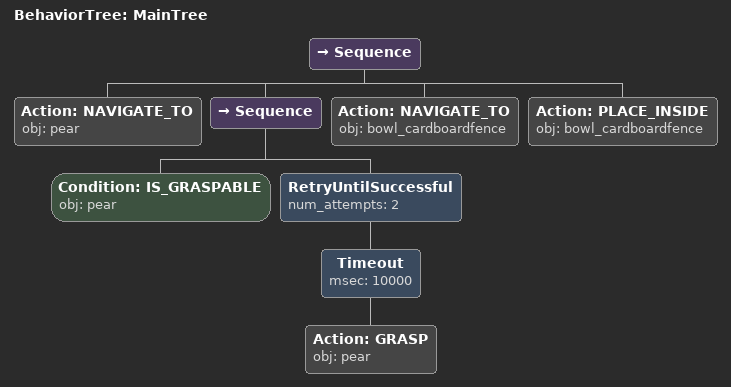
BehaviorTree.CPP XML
<root main_tree_to_execute="MainTree">
  <BehaviorTree ID="MainTree">
    <Sequence>
      <!-- Navigate to pear -->
      <Action ID="NAVIGATE_TO" obj="pear" />
      <Sequence>
        <!-- Check pear is graspable before GRASP -->
        <Condition ID="IS_GRASPABLE" obj="pear" />
        <!-- Retry GRASP pear up to 2 attempts -->
        <RetryUntilSuccessful num_attempts="2">
          <!-- Timeout: GRASP pear within 10s -->
          <Timeout msec="10000">
            <!-- Grasp pear -->
            <Action ID="GRASP" obj="pear" />
          </Timeout>
        </RetryUntilSuccessful>
      </Sequence>
      <!-- Navigate to bowl_cardboardfence -->
      <Action ID="NAVIGATE_TO" obj="bowl_cardboardfence" />
      <!-- Place inside bowl_cardboardfence -->
      <Action ID="PLACE_INSIDE" obj="bowl_cardboardfence" />
    </Sequence>
  </BehaviorTree>
</root>
